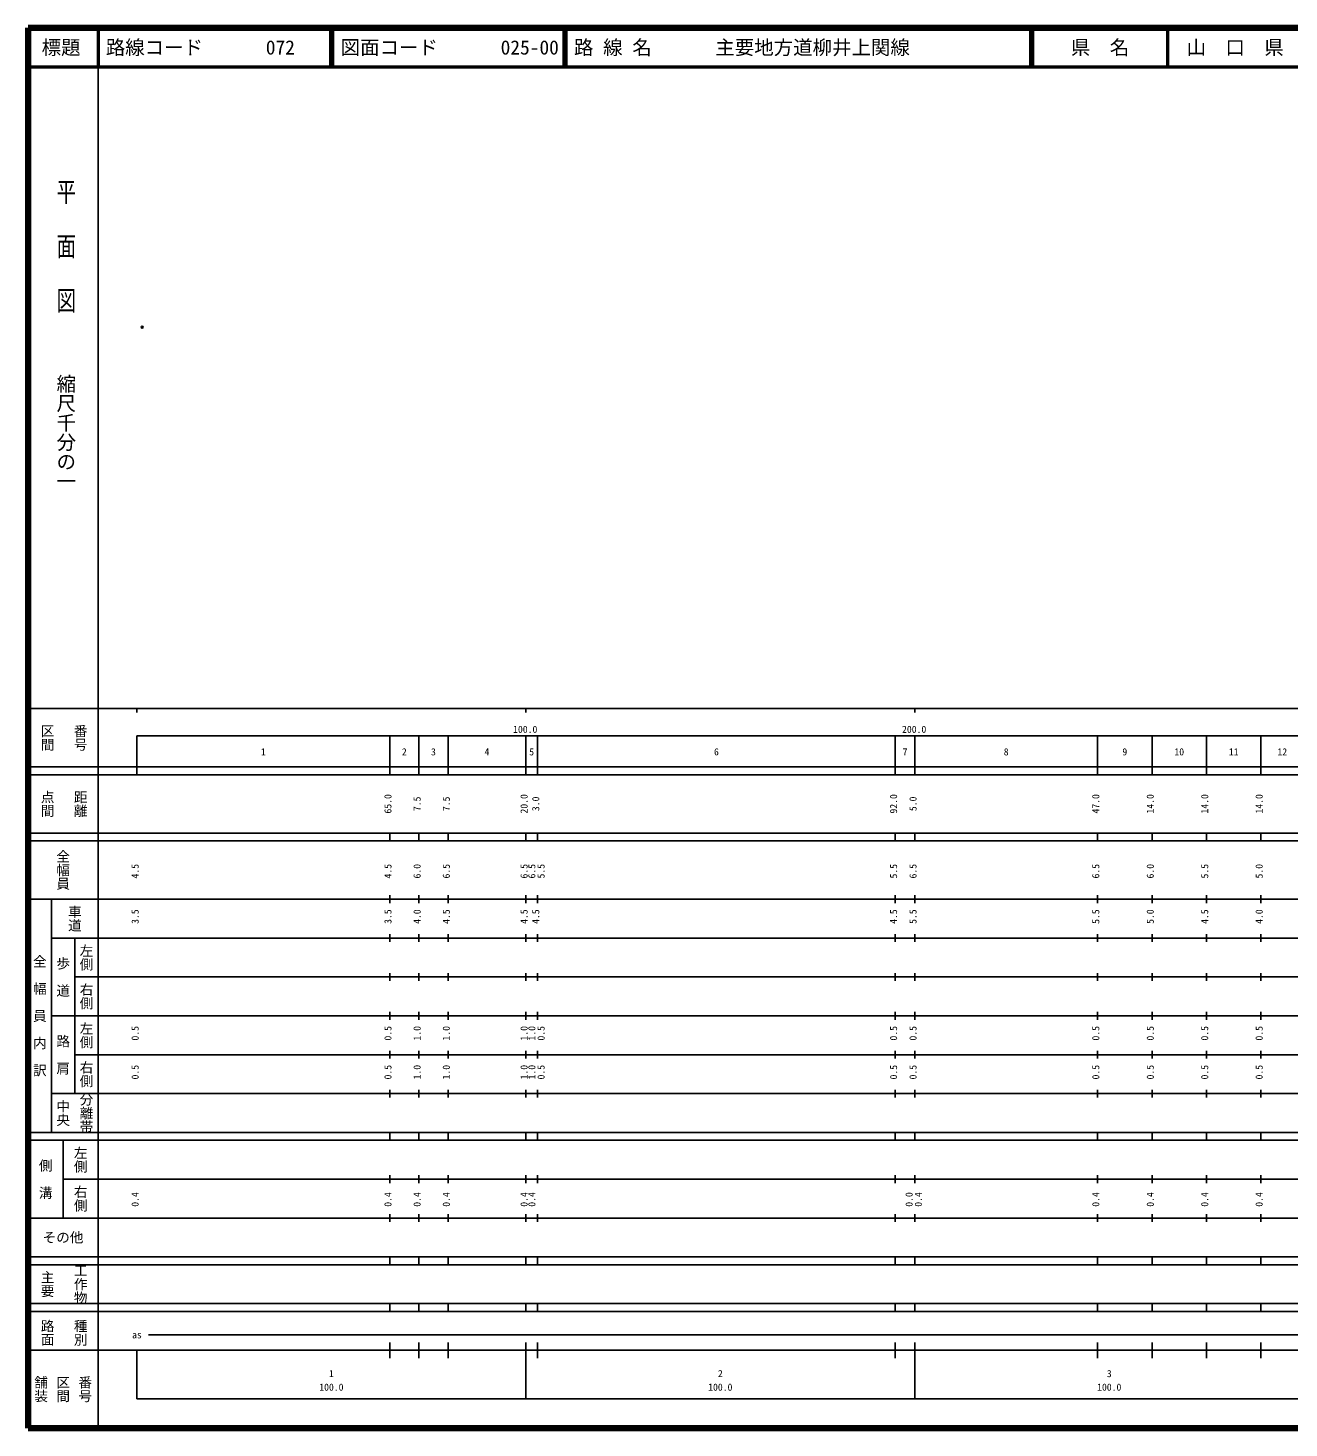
# Model space of a CAD drawing. Units: millimetres on the paper. Extents: x 40 to 680, y 20 to 380.
# Drawn here: x 40 to 364.2, y 20 to 380 of the extents above; entities that cross this region are included whole.
import ezdxf
from ezdxf.enums import TextEntityAlignment as Align

# ---------------------------------------------------------------- set-up
doc = ezdxf.new("R2010")
doc.units = ezdxf.units.MM
doc.header["$PDMODE"] = 32
doc.header["$PDSIZE"] = 0.5
doc.layers.add('M-OTRS', color=6, linetype='Continuous')
doc.layers.add('M-TTL-TXT', color=7, linetype='Continuous')
for name, color, linetype, lineweight in [('M-TTL', 2, 'Continuous', 140), ('M-TTL-BAND', 7, 'Continuous', 25), ('M-TTL-LINE', 7, 'Continuous', 50)]:
    doc.layers.add(name, color=color, linetype=linetype, lineweight=lineweight)
doc.styles.add('@ＭＳ ゴシック', font='')
doc.styles.add('ＭＳ ゴシック', font='')
doc.styles.get('@ＭＳ ゴシック').set_extended_font_data('@MS Gothic')
doc.styles.get('ＭＳ ゴシック').set_extended_font_data('MS Gothic')

msp = doc.modelspace()

# ---------------------------------------------------------------- linework, layer by layer
at = {"layer": 'M-OTRS'}
msp.add_point((69.362, 303.056), dxfattribs=at)
at = {"layer": 'M-TTL'}
for p, q in [((40, 380), (40, 20)), ((680, 380), (40, 380)), ((40, 20), (680, 20))]:
    msp.add_line(p, q, dxfattribs=at)
at = {"layer": 'M-TTL-BAND'}
for p, q in [((58, 370), (58, 20)), ((40, 205), (579, 205)), ((68, 205), (68, 204)), ((168, 205), (168, 204)), ((268, 205), (268, 204)), ((68, 198), (579, 198)), ((68, 198), (68, 188)), ((133, 188), (133, 198)), ((140.5, 188), (140.5, 198)), ((148, 188), (148, 198)), ((168, 188), (168, 198)), ((171, 188), (171, 198)), ((263, 188), (263, 198)), ((268, 188), (268, 198)), ((315, 188), (315, 198)), ((329, 188), (329, 198)), ((343, 188), (343, 198)), ((357, 188), (357, 198)), ((40, 190), (579, 190)), ((40, 188), (579, 188)), ((40, 173), (579, 173)), ((133, 171), (133, 173)), ((140.5, 171), (140.5, 173)), ((148, 171), (148, 173)), ((168, 171), (168, 173)), ((171, 171), (171, 173)), ((263, 171), (263, 173)), ((268, 171), (268, 173)), ((315, 171), (315, 173)), ((329, 171), (329, 173)), ((343, 171), (343, 173)), ((357, 171), (357, 173)), ((40, 171), (579, 171)), ((40, 156), (579, 156)), ((46, 96), (46, 156)), ((133, 155), (133, 157)), ((140.5, 155), (140.5, 157)), ((148, 155), (148, 157)), ((168, 155), (168, 157)), ((171, 155), (171, 157)), ((263, 155), (263, 157)), ((268, 155), (268, 157)), ((315, 155), (315, 157)), ((329, 155), (329, 157)), ((343, 155), (343, 157)), ((357, 155), (357, 157)), ((46, 146), (579, 146)), ((52, 146), (52, 106)), ((133, 145), (133, 147)), ((140.5, 145), (140.5, 147)), ((148, 145), (148, 147)), ((168, 145), (168, 147)), ((171, 145), (171, 147)), ((263, 145), (263, 147)), ((268, 145), (268, 147)), ((315, 145), (315, 147)), ((329, 145), (329, 147)), ((343, 145), (343, 147)), ((357, 145), (357, 147)), ((133, 135), (133, 137)), ((140.5, 135), (140.5, 137)), ((148, 135), (148, 137)), ((168, 135), (168, 137)), ((171, 135), (171, 137)), ((263, 135), (263, 137)), ((268, 135), (268, 137)), ((315, 135), (315, 137)), ((329, 135), (329, 137)), ((343, 135), (343, 137)), ((357, 135), (357, 137)), ((52, 136), (579, 136)), ((46, 126), (579, 126)), ((133, 125), (133, 127)), ((140.5, 125), (140.5, 127)), ((148, 125), (148, 127)), ((168, 125), (168, 127)), ((171, 125), (171, 127)), ((263, 125), (263, 127)), ((268, 125), (268, 127)), ((315, 125), (315, 127)), ((329, 125), (329, 127)), ((343, 125), (343, 127)), ((357, 125), (357, 127)), ((52, 116), (579, 116)), ((133, 115), (133, 117)), ((140.5, 115), (140.5, 117)), ((148, 115), (148, 117)), ((168, 115), (168, 117)), ((171, 115), (171, 117)), ((263, 115), (263, 117)), ((268, 115), (268, 117)), ((315, 115), (315, 117)), ((329, 115), (329, 117)), ((343, 115), (343, 117)), ((357, 115), (357, 117)), ((46, 106), (579, 106)), ((133, 105), (133, 107)), ((140.5, 105), (140.5, 107)), ((148, 105), (148, 107)), ((168, 105), (168, 107)), ((171, 105), (171, 107)), ((263, 105), (263, 107)), ((268, 105), (268, 107)), ((315, 105), (315, 107)), ((329, 105), (329, 107)), ((343, 105), (343, 107)), ((357, 105), (357, 107)), ((40, 96), (579, 96)), ((40, 94), (579, 94)), ((49, 94), (49, 74)), ((133, 94), (133, 96)), ((140.5, 94), (140.5, 96)), ((148, 94), (148, 96)), ((168, 94), (168, 96)), ((171, 94), (171, 96)), ((263, 94), (263, 96)), ((268, 94), (268, 96)), ((315, 94), (315, 96)), ((329, 94), (329, 96)), ((343, 94), (343, 96)), ((357, 94), (357, 96)), ((49, 84), (579, 84)), ((133, 83), (133, 85)), ((140.5, 83), (140.5, 85)), ((148, 83), (148, 85)), ((168, 83), (168, 85)), ((171, 83), (171, 85)), ((263, 83), (263, 85)), ((268, 83), (268, 85)), ((315, 83), (315, 85)), ((329, 83), (329, 85)), ((343, 83), (343, 85)), ((357, 83), (357, 85)), ((40, 74), (579, 74)), ((133, 73), (133, 75)), ((140.5, 73), (140.5, 75)), ((148, 73), (148, 75)), ((168, 73), (168, 75)), ((171, 73), (171, 75)), ((263, 73), (263, 75)), ((268, 73), (268, 75)), ((315, 73), (315, 75)), ((329, 73), (329, 75)), ((343, 73), (343, 75)), ((357, 73), (357, 75)), ((40, 64), (579, 64)), ((40, 62), (579, 62)), ((133, 62), (133, 64)), ((140.5, 62), (140.5, 64)), ((148, 62), (148, 64)), ((168, 62), (168, 64)), ((171, 62), (171, 64)), ((263, 62), (263, 64)), ((268, 62), (268, 64)), ((315, 62), (315, 64)), ((329, 62), (329, 64)), ((343, 62), (343, 64)), ((357, 62), (357, 64)), ((40, 52), (579, 52)), ((133, 50), (133, 52)), ((140.5, 50), (140.5, 52)), ((148, 50), (148, 52)), ((168, 50), (168, 52)), ((171, 50), (171, 52)), ((263, 50), (263, 52)), ((268, 50), (268, 52)), ((315, 50), (315, 52)), ((329, 50), (329, 52)), ((343, 50), (343, 52)), ((357, 50), (357, 52)), ((40, 50), (579, 50)), ((71, 44), (565, 44)), ((40, 40), (579, 40)), ((68, 40), (68, 27.5)), ((133, 38), (133, 42)), ((140.5, 38), (140.5, 42)), ((148, 38), (148, 42)), ((168, 27.5), (168, 42)), ((171, 38), (171, 42)), ((263, 38), (263, 42)), ((268, 27.5), (268, 42)), ((315, 38), (315, 42)), ((329, 38), (329, 42)), ((343, 38), (343, 42)), ((357, 38), (357, 42)), ((68, 27.5), (579, 27.5))]:
    msp.add_line(p, q, dxfattribs=at)
at = {"layer": 'M-TTL-LINE'}
for p, q in [((58, 380), (58, 370)), ((117.75, 380), (117.75, 370)), ((118.25, 380), (118.25, 370)), ((177.75, 380), (177.75, 370)), ((178.25, 380), (178.25, 370)), ((297.75, 380), (297.75, 370)), ((298.25, 380), (298.25, 370)), ((333, 380), (333, 370)), ((40, 370), (680, 370))]:
    msp.add_line(p, q, dxfattribs=at)

# ---------------------------------------------------------------- texts
at = {"layer": 'M-TTL-BAND', "style": '@ＭＳ ゴシック', "width": 1.4}
msp.add_text('平  面  図', height=3.666, rotation=270, dxfattribs=at).set_placement((49.777, 306.475), align=Align.MIDDLE_RIGHT)
at = {"layer": 'M-TTL-BAND', "style": '@ＭＳ ゴシック'}
msp.add_text('縮尺千分の一', height=3.666, rotation=270, dxfattribs=at).set_placement((49.777, 261.03), align=Align.MIDDLE_RIGHT)
for s, p in [('区間', (45, 197.5)), ('番号', (53.5, 197.5)), ('点間', (45, 180.5)), ('距離', (53.5, 180.5)), ('全幅員', (49, 163.5)), ('車道', (52, 151)), ('左側', (55, 141)), ('全\u3000幅\u3000員\u3000内\u3000訳', (43, 126)), ('歩\u3000道', (49, 136)), ('右側', (55, 131)), ('左側', (55, 121)), ('路\u3000肩', (49, 116)), ('右側', (55, 111)), ('分離帯', (55, 101)), ('中央', (49, 101)), ('左側', (53.5, 89)), ('側\u3000溝', (44.5, 84)), ('右側', (53.5, 79)), ('工作物', (53.5, 57)), ('主要', (45, 57)), ('路面', (45, 44.5)), ('種別', (53.5, 44.5)), ('舗装', (43.333, 30)), ('区間', (49, 30)), ('番号', (54.667, 30))]:
    msp.add_text(s, height=2.566, rotation=270, dxfattribs=at).set_placement(p, align=Align.MIDDLE_CENTER)
at = {"layer": 'M-TTL-BAND', "style": 'ＭＳ ゴシック'}
for s, p in [('100.0', (167.844, 198.195)), ('200.0', (267.844, 198.195)), ('1', (100.5, 192.405)), ('2', (136.75, 192.405)), ('3', (144.25, 192.405)), ('4', (158, 192.405)), ('5', (169.5, 192.405)), ('6', (217, 192.405)), ('7', (265.5, 192.405)), ('8', (291.5, 192.405)), ('9', (322, 192.405)), ('10', (336, 192.405)), ('11', (350, 192.405)), ('12', (362.5, 192.405)), ('as', (68, 42.5)), ('1', (118, 32.523)), ('2', (218, 32.523)), ('3', (318, 32.523)), ('100.0', (118, 29.033)), ('100.0', (218, 29.033)), ('100.0', (318, 29.033))]:
    msp.add_text(s, height=1.833, dxfattribs=at).set_placement(p, align=Align.BOTTOM_CENTER)
for s, p in [('65.0', (134, 180.5)), ('7.5', (141.5, 180.5)), ('7.5', (149, 180.5)), ('20.0', (169, 180.5)), ('3.0', (172, 180.5)), ('92.0', (264, 180.5)), ('5.0', (269, 180.5)), ('47.0', (316, 180.5)), ('14.0', (330, 180.5)), ('14.0', (344, 180.5)), ('14.0', (358, 180.5)), ('4.5', (69, 163.174)), ('4.5', (134, 163.174)), ('6.0', (141.5, 163.174)), ('6.5', (149, 163.174)), ('6.5', (169, 163.174)), ('6.5', (171, 163.174)), ('5.5', (173.37, 163.174)), ('5.5', (264, 163.174)), ('6.5', (269, 163.174)), ('6.5', (316, 163.174)), ('6.0', (330, 163.174)), ('5.5', (344, 163.174)), ('5.0', (358, 163.174)), ('3.5', (69, 151.5)), ('3.5', (134, 151.5)), ('4.0', (141.5, 151.5)), ('4.5', (149, 151.5)), ('4.5', (169, 151.5)), ('4.5', (172, 151.5)), ('4.5', (264, 151.5)), ('5.5', (269, 151.5)), ('5.5', (316, 151.5)), ('5.0', (330, 151.5)), ('4.5', (344, 151.5)), ('4.0', (358, 151.5)), ('0.5', (69, 121.5)), ('0.5', (134, 121.5)), ('1.0', (141.5, 121.5)), ('1.0', (149, 121.5)), ('1.0', (169, 121.5)), ('1.0', (171, 121.5)), ('0.5', (173.37, 121.5)), ('0.5', (264, 121.5)), ('0.5', (269, 121.5)), ('0.5', (316, 121.5)), ('0.5', (330, 121.5)), ('0.5', (344, 121.5)), ('0.5', (358, 121.5)), ('0.5', (69, 111.5)), ('0.5', (134, 111.5)), ('1.0', (141.5, 111.5)), ('1.0', (149, 111.5)), ('1.0', (169, 111.5)), ('1.0', (171, 111.5)), ('0.5', (173.37, 111.5)), ('0.5', (264, 111.5)), ('0.5', (269, 111.5)), ('0.5', (316, 111.5)), ('0.5', (330, 111.5)), ('0.5', (344, 111.5)), ('0.5', (358, 111.5)), ('0.4', (69, 78.764)), ('0.4', (134, 78.764)), ('0.4', (141.5, 78.764)), ('0.4', (149, 78.764)), ('0.4', (169, 78.764)), ('0.4', (171, 78.764)), ('0.0', (268, 78.764)), ('0.4', (270.37, 78.764)), ('0.4', (316, 78.764)), ('0.4', (330, 78.764)), ('0.4', (344, 78.764)), ('0.4', (358, 78.764))]:
    msp.add_text(s, height=1.833, rotation=90, dxfattribs=at).set_placement(p, align=Align.BOTTOM_CENTER)
msp.add_text('その他', height=2.566, dxfattribs=at).set_placement((49, 69), align=Align.MIDDLE_CENTER)
at = {"layer": 'M-TTL-TXT', "style": 'ＭＳ ゴシック'}
for s, p in [('標題', (48.5, 375)), ('県\u3000名', (315.625, 375)), ('山\u3000口\u3000県', (350.375, 375))]:
    msp.add_text(s, height=3.666, dxfattribs=at).set_placement(p, align=Align.MIDDLE_CENTER)
for s, p in [('路線コード', (60, 375)), ('072', (101.142, 375)), ('072', (101.142, 375)), ('072', (101.142, 375)), ('図面コード', (120.38, 375)), ('025-00', (161.521, 375)), ('路 線 名', (180.38, 375)), ('主要地方道柳井上関線', (216.734, 375))]:
    msp.add_text(s, height=3.666, dxfattribs=at).set_placement(p, align=Align.MIDDLE_LEFT)

doc.saveas('drawing.dxf')
